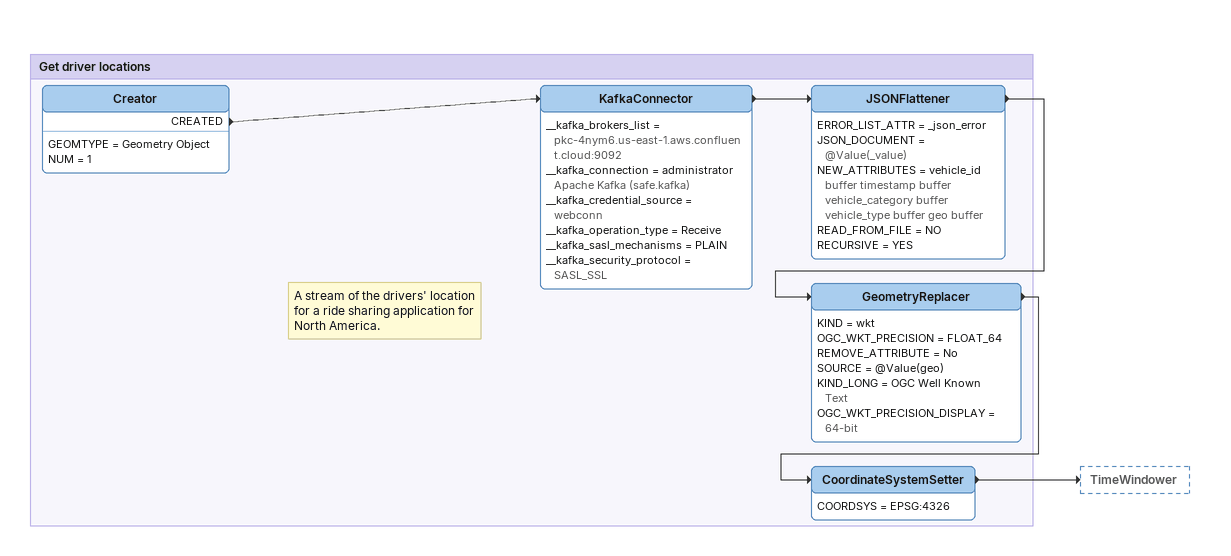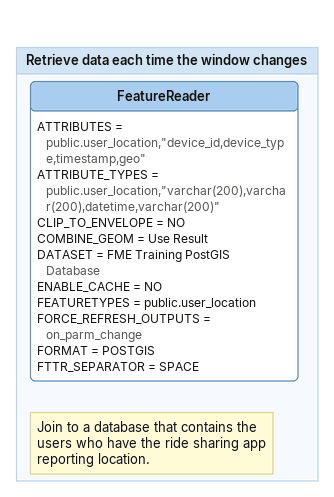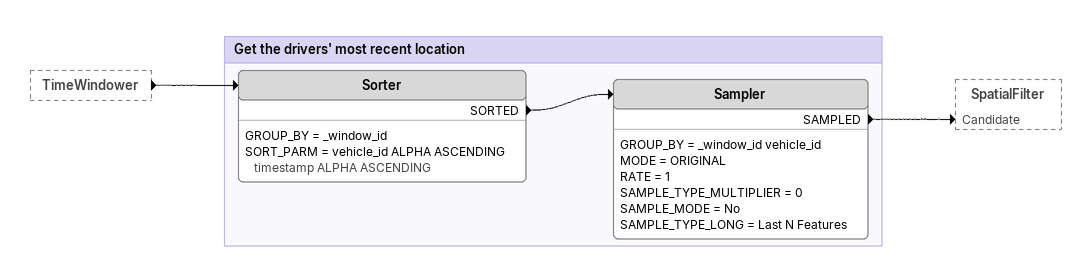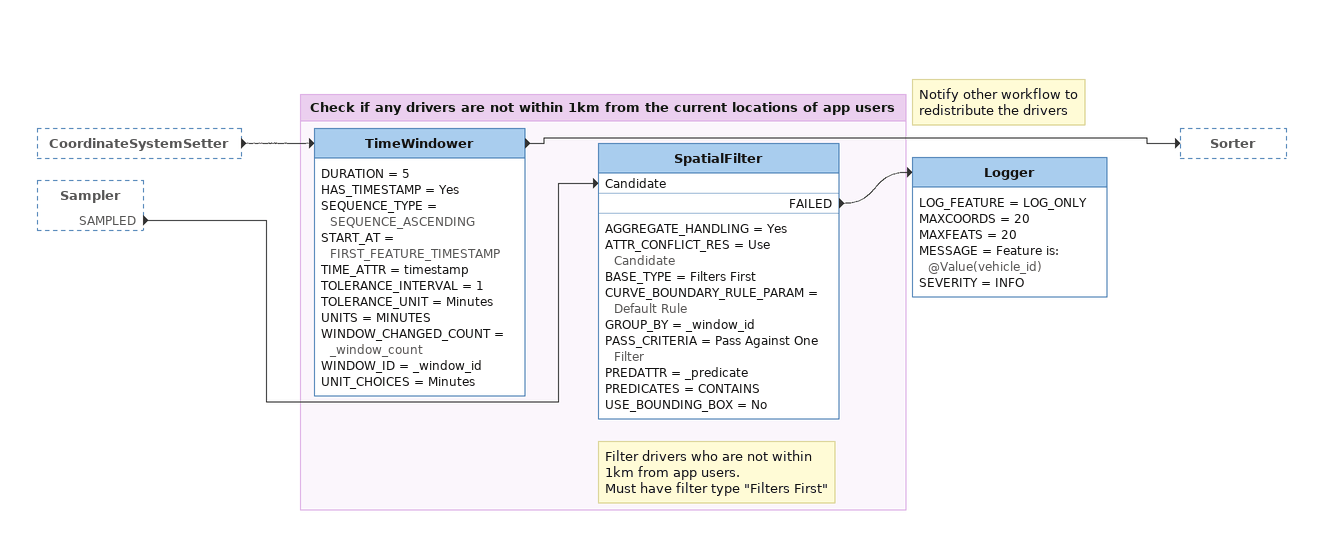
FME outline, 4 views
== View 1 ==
Bookmark: Get driver locations
Note: A stream of the drivers' location for a ride sharing application for North America.
Creator
    GEOMTYPE = Geometry Object
    NUM = 1
    CREATED -> KafkaConnector
KafkaConnector
    __kafka_brokers_list = pkc-4nym6.us-east-1.aws.confluent.cloud:9092
    __kafka_connection = administrator Apache Kafka (safe.kafka)
    __kafka_credential_source = webconn
    __kafka_operation_type = Receive
    __kafka_sasl_mechanisms = PLAIN
    __kafka_security_protocol = SASL_SSL
    -> JSONFlattener
JSONFlattener
    ERROR_LIST_ATTR = _json_error
    JSON_DOCUMENT = @Value(_value)
    NEW_ATTRIBUTES = vehicle_id buffer timestamp buffer vehicle_category buffer vehicle_type buffer geo buffer
    READ_FROM_FILE = NO
    RECURSIVE = YES
    -> GeometryReplacer
GeometryReplacer
    KIND = wkt
    OGC_WKT_PRECISION = FLOAT_64
    REMOVE_ATTRIBUTE = No
    SOURCE = @Value(geo)
    KIND_LONG = OGC Well Known Text
    OGC_WKT_PRECISION_DISPLAY = 64-bit
    -> CoordinateSystemSetter
CoordinateSystemSetter
    COORDSYS = EPSG:4326
    -> TimeWindower

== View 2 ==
Bookmark: Retrieve data each time the window changes
Note: Join to a database that contains the users who have the ride sharing app reporting location.
FeatureReader
    ATTRIBUTES = public.user_location,"device_id,device_type,timestamp,geo"
    ATTRIBUTE_TYPES = public.user_location,"varchar(200),varchar(200),datetime,varchar(200)"
    CLIP_TO_ENVELOPE = NO
    COMBINE_GEOM = Use Result
    DATASET = FME Training PostGIS Database
    ENABLE_CACHE = NO
    FEATURETYPES = public.user_location
    FORCE_REFRESH_OUTPUTS = on_parm_change
    FORMAT = POSTGIS
    FTTR_SEPARATOR = SPACE

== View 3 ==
TimeWindower [outside]
    -> Sorter

Bookmark: Get the drivers' most recent location
Sorter
    GROUP_BY = _window_id
    SORT_PARM = vehicle_id ALPHA ASCENDING timestamp ALPHA ASCENDING
    SORTED -> Sampler
Sampler
    GROUP_BY = _window_id vehicle_id
    MODE = ORIGINAL
    RATE = 1
    SAMPLE_TYPE_MULTIPLIER = 0
    SAMPLE_MODE = No
    SAMPLE_TYPE_LONG = Last N Features
    SAMPLED -> SpatialFilter [Candidate]

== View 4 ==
CoordinateSystemSetter [outside]
    -> TimeWindower
Sampler [outside]
    SAMPLED -> SpatialFilter [Candidate]
Note: Notify other workflow to redistribute the drivers
Logger
    LOG_FEATURE = LOG_ONLY
    MAXCOORDS = 20
    MAXFEATS = 20
    MESSAGE = Feature is: @Value(vehicle_id)
    SEVERITY = INFO

Bookmark: Check if any drivers are not within 1km from the current locations of app users
TimeWindower
    DURATION = 5
    HAS_TIMESTAMP = Yes
    SEQUENCE_TYPE = SEQUENCE_ASCENDING
    START_AT = FIRST_FEATURE_TIMESTAMP
    TIME_ATTR = timestamp
    TOLERANCE_INTERVAL = 1
    TOLERANCE_UNIT = Minutes
    UNITS = MINUTES
    WINDOW_CHANGED_COUNT = _window_count
    WINDOW_ID = _window_id
    UNIT_CHOICES = Minutes
    -> Sorter
Note: Filter drivers who are not within 1km from app users. / Must have filter type "Filters First"
SpatialFilter
    AGGREGATE_HANDLING = Yes
    ATTR_CONFLICT_RES = Use Candidate
    BASE_TYPE = Filters First
    CURVE_BOUNDARY_RULE_PARAM = Default Rule
    GROUP_BY = _window_id
    PASS_CRITERIA = Pass Against One Filter
    PREDATTR = _predicate
    PREDICATES = CONTAINS
    USE_BOUNDING_BOX = No
    FAILED -> Logger
